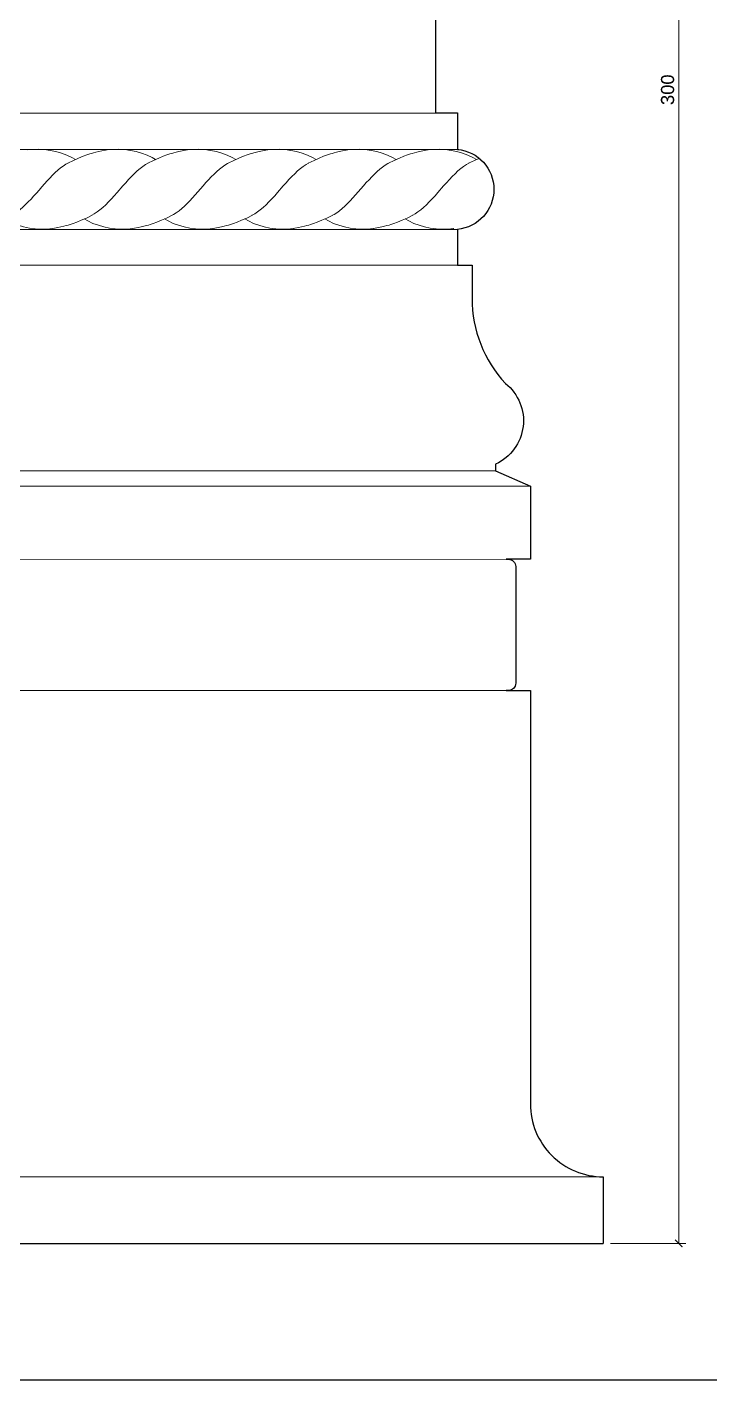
# Model space of a CAD drawing. Header units: inches. Extents: x -78 to 417, y 1434 to 1764.
# Drawn here: x 184 to 277.7, y 1433.7 to 1619.2 of the extents above; entities that cross this region are included whole.
import ezdxf

# ---------------------------------------------------------------- set-up
doc = ezdxf.new("R2010")
doc.units = ezdxf.units.IN
doc.header["$MEASUREMENT"] = 0
doc.styles.get("Standard").update_dxf_attribs({"font": 'arial.ttf'})
doc.dimstyles.new('M_1', dxfattribs={"dimtxt": 1.8, "dimasz": 1, "dimexe": 1, "dimexo": 1, "dimgap": 0.6, "dimtad": 1, "dimdec": 0, "dimdsep": 46, "dimtxsty": 'Standard', "dimblk": 'ARCHTICK', "dimcen": -5, "dimclrd": 7, "dimclre": 7, "dimclrt": 7, "dimadec": 0, "dimazin": 0, "dimtfac": 1, "dimtdec": 0, "dimtmove": 0, "dimatfit": 3, "dimfxl": 1, "dimtolj": 1, "dimtzin": 0, "dimlwd": 5, "dimlwe": 5, "dimarcsym": 0})

# ---------------------------------------------------------------- blocks, each defined once
blk = doc.blocks.new('_ArchTick')
at = {"color": 0, "linetype": 'ByBlock', "const_width": 0.15}
blk.add_lwpolyline([(-0.5, -0.5), (0.5, 0.5)], dxfattribs=at)
blk = doc.blocks.new('*D64')
at = {"color": 7, "lineweight": 5, "ltscale": 1000, "transparency": 16777216}
for p, q in [((231.02, 1752.4), (274.37, 1752.4)), ((273.37, 1752.4), (273.37, 1452.4)), ((264.02, 1452.4), (274.37, 1452.4))]:
    blk.add_line(p, q, dxfattribs=at)
at = {"layer": 'Defpoints', "color": 0, "ltscale": 1000, "transparency": 16777216}
for p in [(230.02, 1752.4), (263.02, 1452.4), (273.37, 1452.4)]:
    blk.add_point(p, dxfattribs=at)
at = {"color": 7, "lineweight": 5, "ltscale": 1000, "transparency": 16777216}
for p, rotation in [((273.37, 1752.4), 90), ((273.37, 1452.4), 270)]:
    blk.add_blockref('_ArchTick', p, dxfattribs=dict(at, rotation=rotation))
at = {"color": 7, "ltscale": 1000, "transparency": 16777216, "insert": (271.85, 1610.58), "char_height": 1.8, "attachment_point": 5, "rotation": 90}
blk.add_mtext('\\A1;300', dxfattribs=at)

msp = doc.modelspace()

# ---------------------------------------------------------------- linework, layer by layer
at = {"color": 7, "lineweight": 15, "ltscale": 1000}
for p, q in [((205.99, 1602.32), (205.94, 1602.32)), ((216.99, 1602.32), (216.94, 1602.32)), ((227.99, 1602.32), (227.94, 1602.32)), ((227.99, 1602.32), (227.94, 1602.32)), ((238.99, 1602.32), (238.94, 1602.32)), ((189.7, 1600.56), (189.59, 1600.51)), ((200.59, 1600.51), (200.62, 1600.53)), ((222.59, 1600.51), (222.62, 1600.53)), ((222.59, 1600.51), (222.62, 1600.53)), ((244.59, 1600.51), (244.62, 1600.53)), ((214.84, 1593.36), (214.88, 1593.37)), ((236.84, 1593.36), (236.88, 1593.37)), ((209.48, 1591.56), (209.52, 1591.56)), ((220.48, 1591.56), (220.52, 1591.56)), ((231.48, 1591.56), (231.52, 1591.56)), ((231.48, 1591.56), (231.52, 1591.56)), ((242.48, 1591.56), (242.52, 1591.56))]:
    msp.add_line(p, q, dxfattribs=at)
at = {"color": 6, "ltscale": 1000}
msp.add_lwpolyline([(-78.37, 1433.69), (416.63, 1433.69), (416.63, 1763.69), (-78.37, 1763.69)], close=True, dxfattribs=at)
at = {"color": 7}
msp.add_lwpolyline([(240.02, 1678.38), (240.02, 1607.4), (243.02, 1607.4), (243.02, 1602.4, -0.912739), (243.02, 1591.44), (243.02, 1586.54), (245.02, 1586.54), (245.02, 1581.97, 0.189514), (249.61, 1570.3, -0.560058), (248.26, 1559.25), (248.26, 1558.32), (253.02, 1556.21), (253.02, 1546.21), (249.7, 1546.21), (250.02, 1546.21, -0.414214), (251.02, 1545.21), (251.02, 1529.21, -0.414214), (250.02, 1528.21), (249.7, 1528.21), (253.02, 1528.21), (253.02, 1471.54), (253.02, 1471.54, 0.414214), (263.02, 1461.54), (263.02, 1452.4)], format="xyb", dxfattribs=at)
at = {"color": 7, "lineweight": 15, "ltscale": 1000}
for points in [[(122.53, 1607.39), (243.02, 1607.38)], [(122.53, 1602.39), (243.22, 1602.38)], [(122.48, 1591.44), (243.02, 1591.44)], [(124.48, 1586.54), (245.02, 1586.54)], [(127.72, 1558.32), (248.26, 1558.32)], [(132.48, 1556.21), (253.02, 1556.21)], [(132.53, 1546.21), (250.23, 1546.19)], [(132.53, 1528.21), (253.02, 1528.19)], [(142.48, 1461.54), (263.02, 1461.54)]]:
    msp.add_lwpolyline(points, dxfattribs=at)
at = {"color": 7}
msp.add_lwpolyline([(142.48, 1452.4), (263.02, 1452.4)], dxfattribs=at)
at = {"color": 7, "lineweight": 15, "ltscale": 1000}
for points in [[(190.62, 1601.02, 0), (190.13, 1601.29, 0), (189.44, 1601.62, 0), (188.7, 1601.89, 0), (187.95, 1602.11, 0), (187.17, 1602.27, 0), (186.38, 1602.38, 0), (185.56, 1602.42, 0), (184.75, 1602.4, 0), (183.99, 1602.32, 0)], [(194.98, 1602.32, 0), (194.74, 1602.29, 0), (194.26, 1602.2, 0), (193.82, 1602.12, 0), (193.44, 1602.02, 0), (193.11, 1601.94, 0), (192.83, 1601.86, 0), (192.59, 1601.78, 0), (192.18, 1601.65, 0), (191.66, 1601.46, 0), (191.05, 1601.21, 0), (190.35, 1600.89, 0), (189.56, 1600.49, 0)], [(201.62, 1601.02, 0), (201.13, 1601.29, 0), (200.44, 1601.62, 0), (199.7, 1601.89, 0), (198.95, 1602.11, 0), (198.17, 1602.27, 0), (197.38, 1602.38, 0), (196.56, 1602.42, 0), (195.75, 1602.4, 0), (194.99, 1602.32, 0)], [(205.98, 1602.32, 0), (205.74, 1602.29, 0), (205.26, 1602.2, 0), (204.82, 1602.12, 0), (204.44, 1602.02, 0), (204.11, 1601.94, 0), (203.83, 1601.86, 0), (203.59, 1601.78, 0), (203.18, 1601.65, 0), (202.66, 1601.46, 0), (202.05, 1601.21, 0), (201.35, 1600.89, 0), (200.56, 1600.49, 0)], [(212.62, 1601.02, 0), (212.13, 1601.29, 0), (211.44, 1601.62, 0), (210.7, 1601.89, 0), (209.95, 1602.11, 0), (209.17, 1602.27, 0), (208.38, 1602.38, 0), (207.56, 1602.42, 0), (206.75, 1602.4, 0), (205.99, 1602.32, 0)], [(216.98, 1602.32, 0), (216.74, 1602.29, 0), (216.26, 1602.2, 0), (215.82, 1602.12, 0), (215.44, 1602.02, 0), (215.11, 1601.94, 0), (214.83, 1601.86, 0), (214.59, 1601.78, 0), (214.18, 1601.65, 0), (213.66, 1601.46, 0), (213.05, 1601.21, 0), (212.35, 1600.89, 0), (211.56, 1600.49, 0)], [(223.62, 1601.02, 0), (223.13, 1601.29, 0), (222.44, 1601.62, 0), (221.7, 1601.89, 0), (220.95, 1602.11, 0), (220.17, 1602.27, 0), (219.38, 1602.38, 0), (218.56, 1602.42, 0), (217.75, 1602.4, 0), (216.99, 1602.32, 0)], [(223.62, 1601.02, 0), (223.13, 1601.29, 0), (222.44, 1601.62, 0), (221.7, 1601.89, 0), (220.95, 1602.11, 0), (220.17, 1602.27, 0), (219.38, 1602.38, 0), (218.56, 1602.42, 0), (217.75, 1602.4, 0), (216.99, 1602.32, 0)], [(227.98, 1602.32, 0), (227.74, 1602.29, 0), (227.26, 1602.2, 0), (226.82, 1602.12, 0), (226.44, 1602.02, 0), (226.11, 1601.94, 0), (225.83, 1601.86, 0), (225.59, 1601.78, 0), (225.18, 1601.65, 0), (224.66, 1601.46, 0), (224.05, 1601.21, 0), (223.35, 1600.89, 0), (222.56, 1600.49, 0)], [(234.62, 1601.02, 0), (234.13, 1601.29, 0), (233.44, 1601.62, 0), (232.7, 1601.89, 0), (231.95, 1602.11, 0), (231.17, 1602.27, 0), (230.38, 1602.38, 0), (229.56, 1602.42, 0), (228.75, 1602.4, 0), (227.99, 1602.32, 0)], [(238.98, 1602.32, 0), (238.74, 1602.29, 0), (238.26, 1602.2, 0), (237.82, 1602.12, 0), (237.44, 1602.02, 0), (237.11, 1601.94, 0), (236.83, 1601.86, 0), (236.59, 1601.78, 0), (236.18, 1601.65, 0), (235.66, 1601.46, 0), (235.05, 1601.21, 0), (234.35, 1600.89, 0), (233.56, 1600.49, 0)], [(245.62, 1601.02, 0), (245.13, 1601.29, 0), (244.44, 1601.62, 0), (243.7, 1601.89, 0), (242.95, 1602.11, 0), (242.17, 1602.27, 0), (241.38, 1602.38, 0), (240.56, 1602.42, 0), (239.75, 1602.4, 0), (238.99, 1602.32, 0)], [(246.05, 1601.21, 0), (245.35, 1600.89, 0), (244.56, 1600.49, 0)], [(189.59, 1600.51, 0), (189.32, 1600.36, 0), (188.96, 1600.12, 0), (188.59, 1599.85, 0), (188.22, 1599.55, 0), (187.85, 1599.21, 0), (187.48, 1598.85, 0), (187.11, 1598.47, 0), (186.74, 1598.08, 0), (186.37, 1597.66, 0), (186, 1597.25, 0), (185.63, 1596.83, 0), (185.26, 1596.41, 0), (184.89, 1595.99, 0), (184.53, 1595.59, 0), (184.16, 1595.2, 0), (183.78, 1594.83, 0), (183.42, 1594.48, 0), (183.05, 1594.17, 0), (182.68, 1593.88, 0), (182.31, 1593.62, 0), (181.94, 1593.41, 0), (181.89, 1593.38, 0)], [(192.88, 1593.37, 0), (193.21, 1593.56, 0), (193.6, 1593.82, 0), (193.98, 1594.11, 0), (194.38, 1594.45, 0), (194.77, 1594.81, 0), (195.16, 1595.21, 0), (195.56, 1595.62, 0), (195.95, 1596.05, 0), (196.34, 1596.49, 0), (197.13, 1597.39, 0), (197.52, 1597.83, 0), (197.91, 1598.26, 0), (198.3, 1598.68, 0), (198.7, 1599.07, 0), (199.09, 1599.44, 0), (199.48, 1599.77, 0), (199.87, 1600.06, 0), (200.25, 1600.32, 0), (200.59, 1600.51, 0)], [(211.59, 1600.51, 0), (211.48, 1600.45, 0), (211.11, 1600.23, 0), (210.74, 1599.97, 0), (210.37, 1599.68, 0), (210, 1599.35, 0), (209.63, 1599, 0), (209.26, 1598.63, 0), (208.89, 1598.24, 0), (208.52, 1597.84, 0), (208.15, 1597.42, 0), (207.78, 1597, 0), (207.42, 1596.58, 0), (207.05, 1596.16, 0), (206.68, 1595.75, 0), (206.31, 1595.36, 0), (205.94, 1594.98, 0), (205.57, 1594.62, 0), (205.2, 1594.29, 0), (204.83, 1593.99, 0), (204.46, 1593.72, 0), (204.09, 1593.49, 0), (203.88, 1593.37, 0)], [(214.88, 1593.37, 0), (215.21, 1593.56, 0), (215.6, 1593.82, 0), (215.98, 1594.11, 0), (216.38, 1594.45, 0), (216.77, 1594.81, 0), (217.16, 1595.21, 0), (217.56, 1595.62, 0), (217.95, 1596.05, 0), (218.34, 1596.49, 0), (219.13, 1597.39, 0), (219.52, 1597.83, 0), (219.91, 1598.26, 0), (220.3, 1598.68, 0), (220.7, 1599.07, 0), (221.09, 1599.44, 0), (221.48, 1599.77, 0), (221.87, 1600.06, 0), (222.25, 1600.32, 0), (222.59, 1600.51, 0)], [(214.88, 1593.37, 0), (215.21, 1593.56, 0), (215.6, 1593.82, 0), (215.98, 1594.11, 0), (216.38, 1594.45, 0), (216.77, 1594.81, 0), (217.16, 1595.21, 0), (217.56, 1595.62, 0), (217.95, 1596.05, 0), (218.34, 1596.49, 0), (219.13, 1597.39, 0), (219.52, 1597.83, 0), (219.91, 1598.26, 0), (220.3, 1598.68, 0), (220.7, 1599.07, 0), (221.09, 1599.44, 0), (221.48, 1599.77, 0), (221.87, 1600.06, 0), (222.25, 1600.32, 0), (222.59, 1600.51, 0)], [(233.59, 1600.51, 0), (233.48, 1600.45, 0), (233.11, 1600.23, 0), (232.74, 1599.97, 0), (232.37, 1599.68, 0), (232, 1599.35, 0), (231.63, 1599, 0), (231.26, 1598.63, 0), (230.89, 1598.24, 0), (230.52, 1597.84, 0), (230.15, 1597.42, 0), (229.78, 1597, 0), (229.42, 1596.58, 0), (229.05, 1596.16, 0), (228.68, 1595.75, 0), (228.31, 1595.36, 0), (227.94, 1594.98, 0), (227.57, 1594.62, 0), (227.2, 1594.29, 0), (226.83, 1593.99, 0), (226.46, 1593.72, 0), (226.09, 1593.49, 0), (225.88, 1593.37, 0)], [(236.88, 1593.37, 0), (237.21, 1593.56, 0), (237.6, 1593.82, 0), (237.98, 1594.11, 0), (238.38, 1594.45, 0), (238.77, 1594.81, 0), (239.16, 1595.21, 0), (239.56, 1595.62, 0), (239.95, 1596.05, 0), (240.34, 1596.49, 0), (241.13, 1597.39, 0), (241.52, 1597.83, 0), (241.91, 1598.26, 0), (242.3, 1598.68, 0), (242.7, 1599.07, 0), (243.09, 1599.44, 0), (243.48, 1599.77, 0), (243.87, 1600.06, 0), (244.25, 1600.32, 0), (244.59, 1600.51, 0)], [(187.49, 1591.56, 0), (187.73, 1591.59, 0), (188.21, 1591.68, 0), (188.64, 1591.77, 0), (189.02, 1591.86, 0), (189.35, 1591.95, 0), (189.64, 1592.03, 0), (189.88, 1592.1, 0), (190.29, 1592.24, 0), (190.8, 1592.43, 0), (191.42, 1592.68, 0), (192.12, 1592.99, 0), (192.91, 1593.39, 0)], [(198.49, 1591.56, 0), (198.73, 1591.59, 0), (199.21, 1591.68, 0), (199.64, 1591.77, 0), (200.02, 1591.86, 0), (200.35, 1591.95, 0), (200.64, 1592.03, 0), (200.88, 1592.1, 0), (201.29, 1592.24, 0), (201.8, 1592.43, 0), (202.42, 1592.68, 0), (203.12, 1592.99, 0), (203.91, 1593.39, 0)], [(209.49, 1591.56, 0), (209.73, 1591.59, 0), (210.21, 1591.68, 0), (210.64, 1591.77, 0), (211.02, 1591.86, 0), (211.35, 1591.95, 0), (211.64, 1592.03, 0), (211.88, 1592.1, 0), (212.29, 1592.24, 0), (212.8, 1592.43, 0), (213.42, 1592.68, 0), (214.12, 1592.99, 0), (214.91, 1593.39, 0)], [(220.49, 1591.56, 0), (220.73, 1591.59, 0), (221.21, 1591.68, 0), (221.64, 1591.77, 0), (222.02, 1591.86, 0), (222.35, 1591.95, 0), (222.64, 1592.03, 0), (222.88, 1592.1, 0), (223.29, 1592.24, 0), (223.8, 1592.43, 0), (224.42, 1592.68, 0), (225.12, 1592.99, 0), (225.91, 1593.39, 0)], [(231.49, 1591.56, 0), (231.73, 1591.59, 0), (232.21, 1591.68, 0), (232.64, 1591.77, 0), (233.02, 1591.86, 0), (233.35, 1591.95, 0), (233.64, 1592.03, 0), (233.88, 1592.1, 0), (234.29, 1592.24, 0), (234.8, 1592.43, 0), (235.42, 1592.68, 0), (236.12, 1592.99, 0), (236.91, 1593.39, 0)], [(180.84, 1592.87, 0), (181.34, 1592.59, 0), (182.03, 1592.26, 0), (182.77, 1591.99, 0), (183.52, 1591.77, 0), (184.3, 1591.61, 0), (185.09, 1591.51, 0), (185.9, 1591.47, 0), (186.72, 1591.48, 0), (187.48, 1591.56, 0)], [(191.84, 1592.87, 0), (192.34, 1592.59, 0), (193.03, 1592.26, 0), (193.77, 1591.99, 0), (194.52, 1591.77, 0), (195.3, 1591.61, 0), (196.09, 1591.51, 0), (196.9, 1591.47, 0), (197.72, 1591.48, 0), (198.48, 1591.56, 0)], [(202.84, 1592.87, 0), (203.34, 1592.59, 0), (204.03, 1592.26, 0), (204.77, 1591.99, 0), (205.52, 1591.77, 0), (206.3, 1591.61, 0), (207.09, 1591.51, 0), (207.9, 1591.47, 0), (208.72, 1591.48, 0), (209.48, 1591.56, 0)], [(213.84, 1592.87, 0), (214.34, 1592.59, 0), (215.03, 1592.26, 0), (215.77, 1591.99, 0), (216.52, 1591.77, 0), (217.3, 1591.61, 0), (218.09, 1591.51, 0), (218.9, 1591.47, 0), (219.72, 1591.48, 0), (220.48, 1591.56, 0)], [(224.84, 1592.87, 0), (225.34, 1592.59, 0), (226.03, 1592.26, 0), (226.77, 1591.99, 0), (227.52, 1591.77, 0), (228.3, 1591.61, 0), (229.09, 1591.51, 0), (229.9, 1591.47, 0), (230.72, 1591.48, 0), (231.48, 1591.56, 0)], [(235.84, 1592.87, 0), (236.34, 1592.59, 0), (237.03, 1592.26, 0), (237.77, 1591.99, 0), (238.52, 1591.77, 0), (239.3, 1591.61, 0), (240.09, 1591.51, 0), (240.9, 1591.47, 0), (241.72, 1591.48, 0), (242.48, 1591.56, 0)]]:
    msp.add_polyline3d(points, dxfattribs=at)

# ---------------------------------------------------------------- dimensions: what is measured, and where the dimension line sits
at = {"color": 5, "ltscale": 1000}
dim = msp.add_linear_dim(base=(273.37, 1452.4), p1=(230.02, 1752.4), p2=(263.02, 1452.4), angle=90, dimstyle='M_1', dxfattribs=at)
dim.commit()
dim.dimension.update_dxf_attribs({"geometry": '*D64', "text_midpoint": (273.37, 1610.58), "dimtype": 128})

doc.saveas('drawing.dxf')
